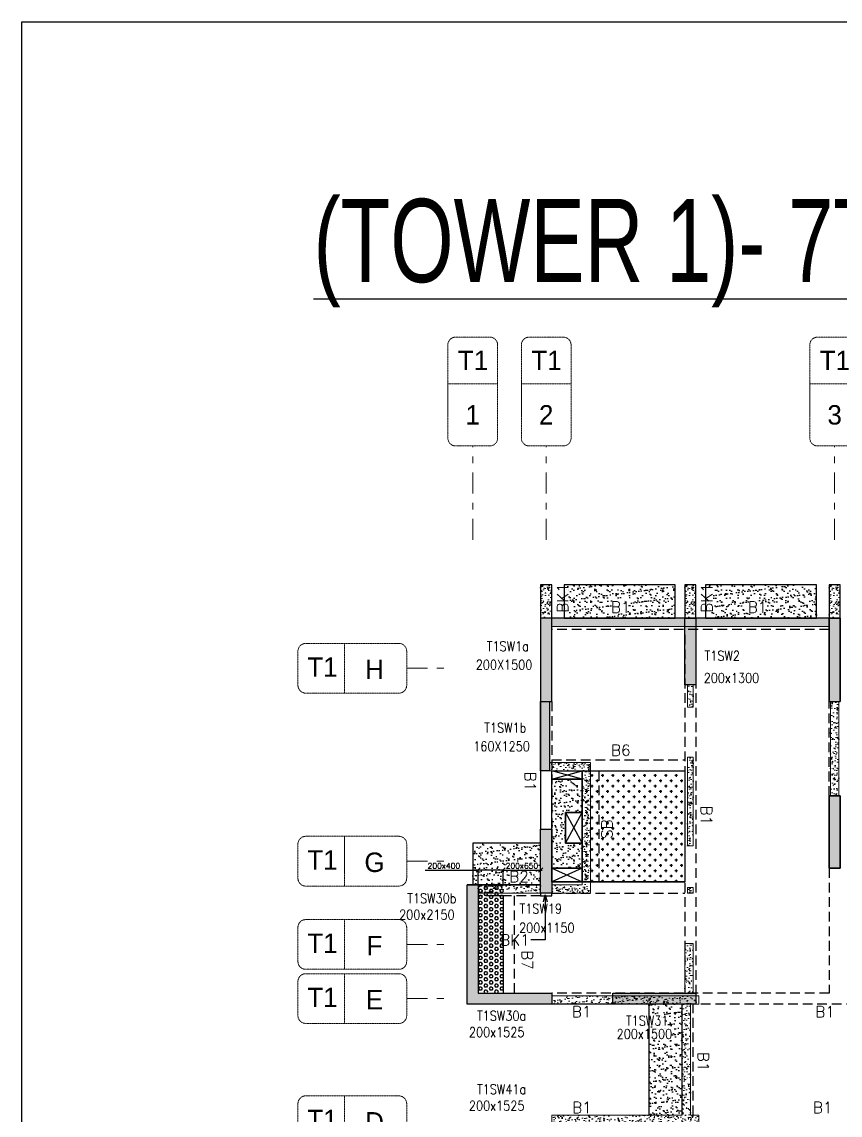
# Model space of a CAD drawing. Header units: millimetres. Extents: x 1078357 to 2594950, y -4969473 to -4636555.
# Drawn here: x 1803328 to 1818081, y -4656688 to -4636994 of the extents above; entities that cross this region are included whole.
import ezdxf
from ezdxf.enums import TextEntityAlignment as Align

# ---------------------------------------------------------------- set-up
doc = ezdxf.new("R2010")
doc.units = ezdxf.units.MM
doc.header["$PDMODE"] = 35
for name, pattern in [('CENTER', [2, 1.25, -0.25, 0.25, -0.25]), ('CONTINOUS', [0]), ('DGN STYLE 7', [8.34, 3.75, -1.67, 1.25, -1.67]), ('HIDDEN', [0.375, 0.25, -0.125]), ('New Retail block$0$CONTINOUS', [0])]:
    doc.linetypes.add(name, pattern=pattern)
doc.layers.get('0').update_dxf_attribs({"lineweight": 0})
doc.layers.get('Defpoints').update_dxf_attribs({"lineweight": 0})
for name, color, linetype, lineweight in [('A-_ANOTDIMA_D-', 6, 'Continuous', 13), ('A-_ANOTGRID_E-', 8, 'DGN STYLE 7', 13), ('Boundary', 40, 'Continuous', 30), ('COL. NO.', 30, 'Continuous', 25), ('COL. SIZE', 7, 'Continuous', 25), ('DIM', 9, 'Continuous', 25), ('GRID LINE', 8, 'Continuous', 0), ('HATCH', 8, 'Continuous', 30), ('S-NON STR RCC WALL', 8, 'Continuous', 0)]:
    doc.layers.add(name, color=color, linetype=linetype, lineweight=lineweight)
for name, color, linetype in [('B-200x325', 201, 'HIDDEN'), ('B-200x375', 41, 'HIDDEN'), ('B-200x400', 44, 'HIDDEN'), ('B-200x650', 241, 'HIDDEN'), ('B-300xSLAB THK.', 151, 'Continuous'), ('BK1-200x650', 241, 'HIDDEN'), ('DC BEAM NO.', 7, 'Continuous'), ('DROP SLAB', 8, 'Continuous'), ('S TEXT', 7, 'Continuous'), ('S-COLUMN_SHEAR WALL', 1, 'Continuous'), ('S-PROJECTION', 54, 'New Retail block$0$CONTINOUS'), ('SLAB FOLD', 8, 'Continuous')]:
    doc.layers.add(name, color=color, linetype=linetype)
doc.styles.add('Roman', font='romans')
doc.styles.add('ROMANS', font='romans.shx', dxfattribs={"width": 0.85})
doc.styles.add('SANSSERIF', font='sas_____.pfb')
doc.styles.get("Standard").update_dxf_attribs({"font": 'Adani Regular.ttf', "height": 500})
doc.dimstyles.new('HARESH', dxfattribs={"dimtxt": 150, "dimasz": 75, "dimexe": 0, "dimexo": 0, "dimgap": 25, "dimtad": 1, "dimdec": 0, "dimdsep": 46, "dimtxsty": 'Roman', "dimblk": 'OBLIQUE', "dimcen": 225, "dimdle": 25, "dimclrd": 2, "dimclre": 2, "dimclrt": 7, "dimadec": 8, "dimazin": 1, "dimtfac": 1, "dimtdec": 0, "dimtmove": 0, "dimatfit": 0, "dimfxl": 1, "dimlwd": -1, "dimlwe": -1, "dimarcsym": 0})

# ---------------------------------------------------------------- blocks, each defined once
blk = doc.blocks.new('_Oblique')
at = {"color": 0, "linetype": 'ByBlock', "lineweight": -2}
blk.add_line((-0.5, -0.5), (0.5, 0.5), dxfattribs=at)
blk = doc.blocks.new('*D1428')
at = {"layer": 'Defpoints', "color": 0, "ltscale": 700, "transparency": 16777216}
for p in [(1811556, -4652272), (1811556, -4652538, 0), (1812006, -4652538, 0)]:
    blk.add_point(p, dxfattribs=at)
at = {"layer": 'DIM', "color": 2, "ltscale": 700, "transparency": 16777216}
for p, q in [((1810600, -4652272), (1811556, -4652272)), ((1811556, -4652272), (1811481, -4652272)), ((1811556, -4652538), (1811556, -4652272)), ((1812006, -4652272), (1811556, -4652272)), ((1812006, -4652272), (1811556, -4652272)), ((1812006, -4652538), (1812006, -4652272)), ((1812006, -4652272), (1812081, -4652272))]:
    blk.add_line(p, q, dxfattribs=at)
at = {"layer": 'DIM', "color": 2, "ltscale": 700, "transparency": 16777216, "xscale": 75, "yscale": 75, "zscale": 75}
blk.add_blockref('_Oblique', (1811556, -4652272), dxfattribs=at)
at = {"layer": 'DIM', "color": 2, "ltscale": 700, "transparency": 16777216, "xscale": 75, "yscale": 75, "zscale": 75, "rotation": 180}
blk.add_blockref('_Oblique', (1812006, -4652272), dxfattribs=at)
at = {"layer": 'DIM', "color": 7, "ltscale": 700, "transparency": 16777216, "insert": (1810937, -4652197), "char_height": 150, "attachment_point": 5, "style": 'Roman'}
blk.add_mtext('{\\H0.666667x;200x400}', dxfattribs=at)
blk = doc.blocks.new('*D1429')
at = {"layer": 'Defpoints', "color": 0, "ltscale": 700, "transparency": 16777216}
for p in [(1812681, -4652272), (1812006, -4652538), (1812681, -4652538, 0)]:
    blk.add_point(p, dxfattribs=at)
at = {"layer": 'DIM', "color": 2, "ltscale": 700, "transparency": 16777216}
for p, q in [((1811981, -4652272), (1812706, -4652272)), ((1812006, -4652538), (1812006, -4652272)), ((1812681, -4652538), (1812681, -4652272))]:
    blk.add_line(p, q, dxfattribs=at)
at = {"layer": 'DIM', "color": 2, "ltscale": 700, "transparency": 16777216, "xscale": 75, "yscale": 75, "zscale": 75, "rotation": 180}
blk.add_blockref('_Oblique', (1812006, -4652272), dxfattribs=at)
at = {"layer": 'DIM', "color": 2, "ltscale": 700, "transparency": 16777216, "xscale": 75, "yscale": 75, "zscale": 75}
blk.add_blockref('_Oblique', (1812681, -4652272), dxfattribs=at)
at = {"layer": 'DIM', "color": 7, "ltscale": 700, "transparency": 16777216, "insert": (1812344, -4652197), "char_height": 150, "attachment_point": 5, "style": 'Roman'}
blk.add_mtext('{\\H0.666667x;200x650}', dxfattribs=at)
blk = doc.blocks.new('G$CD63B60BD')
at = {"layer": 'COL. NO.', "linetype": 'Continuous', "style": 'ROMANS', "width": 0.85}
for s, p in [('T1SW1a', (-995, 15309, -320)), ('T1SW2', (2932, 15138, -320)), ('T1SW1b', (-1041, 13841, -320)), ('T1SW30b', (-2429, 10769, -320)), ('T1SW19', (-405, 10582, -320)), ('T1SW30a', (-1171, 8653, -320)), ('T1SW31', (1514, 8565, -320)), ('T1SW41a', (-1171, 7329, -320))]:
    blk.add_text(s, height=175, dxfattribs=at).set_placement(p)
at = {"layer": 'COL. SIZE', "linetype": 'Continuous', "style": 'ROMANS', "width": 0.85}
for s, p in [('200X1500', (-1194, 14976, -320)), ('200x1300', (2915, 14738, -320)), ('160X1250', (-1240, 13507, -320)), ('200x2150', (-2576, 10473, -320)), ('200x1150', (-413, 10238, -320)), ('200x1525', (-1318, 8357, -320)), ('200x1500', (1345, 8325, -320)), ('200x1525', (-1318, 7033, -320))]:
    blk.add_text(s, height=175, dxfattribs=at).set_placement(p)
blk = doc.blocks.new('Tower grid nomenclature-ex')
at = {"layer": 'A-_ANOTGRID_E-'}
blk.add_lwpolyline([(-1250, -600), (1750, -600, 0.414214), (2000, -350), (2000, 750, 0.414214), (1750, 1000), (-1250, 1000, 0.414214), (-1500, 750), (-1500, -350, 0.414214)], format="xyb", close=True, dxfattribs=at)
blk.add_lwpolyline([(0, 1000), (0, -600)], dxfattribs=at)
at = {"layer": 'A-_ANOTGRID_E-', "flags": 8}
for p in [(-1235, 400), (1788, 400)]:
    blk.add_attdef('GRID', text='', height=625, dxfattribs=at).set_placement(p, align=Align.MIDDLE_CENTER)
blk = doc.blocks.new('T1')
at = {"layer": 'GRID LINE', "linetype": 'DGN STYLE 7', "ltscale": 100, "elevation": 0}
for points in [[(38311, -31827), (38311, -30138)], [(39636, -31827), (39636, -30138)], [(44836, -31827), (44836, -30138)], [(37120, -34143), (37927, -34143)], [(37120, -37618), (37927, -37618)], [(37120, -39118), (37927, -39118)], [(37120, -40093), (37927, -40093)]]:
    blk.add_lwpolyline(points, dxfattribs=at)
at = {"layer": 'GRID LINE'}
ref = blk.add_blockref('Tower grid nomenclature-ex', (38199, -29018, 0), dxfattribs=dict(at, xscale=0.56, yscale=0.56, zscale=0.56, rotation=270))
ref.add_attrib('GRID', '1', dxfattribs={"layer": 'A-_ANOTGRID_E-', "height": 350}).set_placement((38311, -29578, 0), align=Align.MIDDLE_CENTER)
ref.add_attrib('GRID', 'T1', dxfattribs={"layer": 'A-_ANOTGRID_E-', "height": 350}).set_placement((38316, -28598, 0), align=Align.MIDDLE_CENTER)
ref = blk.add_blockref('Tower grid nomenclature-ex', (39524, -29018, 0), dxfattribs=dict(at, xscale=0.56, yscale=0.56, zscale=0.56, rotation=270))
ref.add_attrib('GRID', '2', dxfattribs={"layer": 'A-_ANOTGRID_E-', "height": 350}).set_placement((39636, -29578, 0), align=Align.MIDDLE_CENTER)
ref.add_attrib('GRID', 'T1', dxfattribs={"layer": 'A-_ANOTGRID_E-', "height": 350}).set_placement((39641, -28598, 0), align=Align.MIDDLE_CENTER)
ref = blk.add_blockref('Tower grid nomenclature-ex', (44724, -29018, 0), dxfattribs=dict(at, xscale=0.56, yscale=0.56, zscale=0.56, rotation=270))
ref.add_attrib('GRID', '3', dxfattribs={"layer": 'A-_ANOTGRID_E-', "height": 350}).set_placement((44836, -29578, 0), align=Align.MIDDLE_CENTER)
ref.add_attrib('GRID', 'T1', dxfattribs={"layer": 'A-_ANOTGRID_E-', "height": 350}).set_placement((44841, -28598, 0), align=Align.MIDDLE_CENTER)
ref = blk.add_blockref('Tower grid nomenclature-ex', (36000, -34255, 0), dxfattribs=dict(at, xscale=0.56, yscale=0.56, zscale=0.56))
ref.add_attrib('GRID', 'H', dxfattribs={"layer": 'A-_ANOTGRID_E-', "height": 350}).set_placement((36540, -34163, 0), align=Align.MIDDLE_CENTER)
ref.add_attrib('GRID', 'T1', dxfattribs={"layer": 'A-_ANOTGRID_E-', "height": 350}).set_placement((35601, -34122, 0), align=Align.MIDDLE_CENTER)
ref = blk.add_blockref('Tower grid nomenclature-ex', (36000, -37730, 0), dxfattribs=dict(at, xscale=0.56, yscale=0.56, zscale=0.56))
ref.add_attrib('GRID', 'G', dxfattribs={"layer": 'A-_ANOTGRID_E-', "height": 350}).set_placement((36540, -37638, 0), align=Align.MIDDLE_CENTER)
ref.add_attrib('GRID', 'T1', dxfattribs={"layer": 'A-_ANOTGRID_E-', "height": 350}).set_placement((35601, -37597, 0), align=Align.MIDDLE_CENTER)
ref = blk.add_blockref('Tower grid nomenclature-ex', (36000, -39230, 0), dxfattribs=dict(at, xscale=0.56, yscale=0.56, zscale=0.56))
ref.add_attrib('GRID', 'F', dxfattribs={"layer": 'A-_ANOTGRID_E-', "height": 350}).set_placement((36540, -39138, 0), align=Align.MIDDLE_CENTER)
ref.add_attrib('GRID', 'T1', dxfattribs={"layer": 'A-_ANOTGRID_E-', "height": 350}).set_placement((35601, -39097, 0), align=Align.MIDDLE_CENTER)
ref = blk.add_blockref('Tower grid nomenclature-ex', (36000, -40205, 0), dxfattribs=dict(at, xscale=0.56, yscale=0.56, zscale=0.56))
ref.add_attrib('GRID', 'E', dxfattribs={"layer": 'A-_ANOTGRID_E-', "height": 350}).set_placement((36540, -40113, 0), align=Align.MIDDLE_CENTER)
ref.add_attrib('GRID', 'T1', dxfattribs={"layer": 'A-_ANOTGRID_E-', "height": 350}).set_placement((35601, -40072, 0), align=Align.MIDDLE_CENTER)
ref = blk.add_blockref('Tower grid nomenclature-ex', (36000, -42405, 0), dxfattribs=dict(at, xscale=0.56, yscale=0.56, zscale=0.56))
ref.add_attrib('GRID', 'D', dxfattribs={"layer": 'A-_ANOTGRID_E-', "height": 350}).set_placement((36540, -42313, 0), align=Align.MIDDLE_CENTER)
ref.add_attrib('GRID', 'T1', dxfattribs={"layer": 'A-_ANOTGRID_E-', "height": 350}).set_placement((35601, -42272, 0), align=Align.MIDDLE_CENTER)

msp = doc.modelspace()

# ---------------------------------------------------------------- hatches: boundary and pattern name
at = {"layer": 'DROP SLAB'}
h = msp.add_hatch(dxfattribs=at)
h.set_pattern_fill('CROSS', color=8, scale=15, angle=180)
h.set_pattern_definition([(180, (1773145.76, -4427590.13), (-95.25, -95.25), [47.625, -142.875]), (270, (1773121.95, -4427566.31), (95.25, -95.25), [47.625, -142.875])])
h.paths.add_polyline_path([(1813431.1, -4650487.9), (1815281.1, -4650488), (1815281.1, -4652487.9), (1813431.1, -4652487.7)])
at = {"layer": 'HATCH'}
h = msp.add_hatch(dxfattribs=at)
h.set_pattern_fill('AR-SAND', color=8, scale=3, angle=179.97015)
h.set_pattern_definition([(37.4701541, (-1014502.19, 9339832.47), (-4.7236114, 146.8264517), [0, -115.824, 0, -129.54, 0, -123.825]), (7.4701541, (-1014502.2, 9339832.47), (134.9689868, 214.9772528), [0, -62.484, 0, -104.394, 0, -40.005]), (327.4701541, (-1014595.92, 9339832.52), (237.2979035, 0.3075449), [0, -38.1, 0, -137.16, 0, -179.07]), (317.4701541, (-1014595.92, 9339832.52), (229.1017424, 66.759465), [0, -19.05, 0, -89.916, 0, -102.87])])
h.paths.add_polyline_path([(1815106.4, -4647137.8), (1813106.4, -4647137.8), (1813106.4, -4647737.8), (1815106.4, -4647737.8)])
h = msp.add_hatch(dxfattribs=at)
h.set_pattern_fill('AR-SAND', color=8, scale=3, angle=179.97015)
h.set_pattern_definition([(37.4701541, (-1017052.19, 9339832.47), (-4.7236114, 146.8264517), [0, -115.824, 0, -129.54, 0, -123.825]), (7.4701541, (-1017052.2, 9339832.47), (134.9689868, 214.9772528), [0, -62.484, 0, -104.394, 0, -40.005]), (327.4701541, (-1017145.92, 9339832.52), (237.2979035, 0.3075449), [0, -38.1, 0, -137.16, 0, -179.07]), (317.4701541, (-1017145.92, 9339832.52), (229.1017424, 66.759465), [0, -19.05, 0, -89.916, 0, -102.87])])
h.paths.add_polyline_path([(1817656.4, -4647137.8), (1815656.4, -4647137.8), (1815656.4, -4647737.8), (1817656.4, -4647737.8)])
h = msp.add_hatch(dxfattribs=at)
h.set_pattern_fill('AR-SAND', color=8, scale=3, angle=179.97015)
h.set_pattern_definition([(37.47015413, (-3208951.86, 18707870.84), (-4.72361136, 146.8264517), [0, -115.824, 0, -129.54, 0, -123.825]), (7.4701541, (-3208951.86, 18707870.84), (134.9689868, 214.9772528), [0, -62.484, 0, -104.394, 0, -40.005]), (327.4701541, (-3209045.58, 18707870.89), (237.2979035, 0.3075449), [0, -38.1, 0, -137.16, 0, -179.07]), (317.4701541, (-3209045.58, 18707870.9), (229.1017424, 66.759465), [0, -19.05, 0, -89.916, 0, -102.87])])
h.paths.add_polyline_path([(1812881.1, -4650637.8), (1813431.1, -4650637.8), (1813431.1, -4651237.8), (1813131.1, -4651237.8), (1813131.1, -4651787.8), (1813431.1, -4651787.7), (1813431.1, -4652237.8), (1812881.1, -4652237.8)])
h = msp.add_hatch(dxfattribs=at)
h.set_pattern_fill('AR-SAND', color=8, scale=3, angle=180)
h.set_pattern_definition([(217.5, (1773145.86, -4712664.24), (4.8001, -146.82397), [0, -115.824, 0, -129.54, 0, -123.825]), (187.5, (1773145.86, -4712664.24), (-134.857, -215.04753), [0, -62.484, 0, -104.394, 0, -40.005]), (147.5, (1773239.59, -4712664.24), (-237.2977, -0.43116), [0, -38.1, 0, -137.16, 0, -179.07]), (137.5, (1773239.59, -4712664.24), (-229.06694, -66.8788), [0, -19.05, 0, -89.916, 0, -102.87])])
h.paths.add_polyline_path([(1812681.4, -4651787.7), (1811456.1, -4651787.7), (1811456.1, -4652537.7), (1812681.3, -4652537.7)])
h = msp.add_hatch(dxfattribs=at)
h.set_pattern_fill('AR-SAND', color=8, scale=3, angle=179.97015)
h.set_pattern_definition([(37.4701541, (-2102451.9, 14026601.58), (-4.72361136, 146.8264517), [0, -115.824, 0, -129.54, 0, -123.825]), (7.4701541, (-2102451.9, 14026601.58), (134.9689868, 214.9772528), [0, -62.484, 0, -104.394, 0, -40.005]), (327.4701541, (-2102545.62, 14026601.63), (237.2979035, 0.3075449), [0, -38.1, 0, -137.16, 0, -179.07]), (317.4701541, (-2102545.62, 14026601.63), (229.1017424, 66.759465), [0, -19.05, 0, -89.916, 0, -102.87])])
h.paths.add_polyline_path([(1815231.3, -4654687.9), (1814631.4, -4654687.9), (1814631.4, -4656687.9), (1815231.3, -4656687.9)])
at = {"layer": 'S-COLUMN_SHEAR WALL', "lineweight": 25, "extrusion": (1.00316e-06, 1.91639e-11, 1)}
h = msp.add_hatch(color=1, dxfattribs=at)
h.dxf.hatch_style = 1
h.paths.add_polyline_path([(1812881.1, -4647737.8), (1812681.1, -4647737.8), (1812681.1, -4649237.8), (1812881.1, -4649237.8)])
at = {"layer": 'S-COLUMN_SHEAR WALL', "lineweight": 25}
h = msp.add_hatch(color=1, dxfattribs=at)
h.dxf.hatch_style = 1
h.paths.add_polyline_path([(1815281.1, -4648937.8), (1815481.1, -4648937.8), (1815481.1, -4647737.8), (1815281.1, -4647737.8)])
at = {"layer": 'S-COLUMN_SHEAR WALL', "lineweight": 25, "extrusion": (1.00316e-06, 1.91639e-11, 1)}
h = msp.add_hatch(color=1, dxfattribs=at)
h.dxf.hatch_style = 1
h.paths.add_polyline_path([(1818081.1, -4647737.8), (1817881.1, -4647737.8), (1817881.1, -4649237.8), (1818081.1, -4649237.8)])
at = {"layer": 'S-COLUMN_SHEAR WALL', "lineweight": 25, "extrusion": (1.00316e-06, -2.11765e-11, 1)}
h = msp.add_hatch(color=1, dxfattribs=at)
h.dxf.hatch_style = 1
h.paths.add_polyline_path([(1812841.1, -4650488), (1812681.1, -4650488), (1812681.1, -4649237.8), (1812841.1, -4649237.8)])
at = {"layer": 'S-COLUMN_SHEAR WALL', "lineweight": 25, "extrusion": (-1.00316e-06, 2.11765e-11, 1)}
h = msp.add_hatch(color=1, dxfattribs=at)
h.dxf.hatch_style = 1
h.paths.add_polyline_path([(1817881.1, -4652237.8), (1818081.1, -4652237.8), (1818081.1, -4650937.8), (1817881.1, -4650937.8)])
at = {"layer": 'S-COLUMN_SHEAR WALL', "lineweight": 25, "extrusion": (1.00316e-06, 1.91639e-11, 1)}
h = msp.add_hatch(color=1, dxfattribs=at)
h.dxf.hatch_style = 1
h.paths.add_polyline_path([(1818081.1, -4652237.8), (1817881.1, -4652237.8), (1817881.1, -4650937.8), (1818081.1, -4650937.8)])
h = msp.add_hatch(color=1, dxfattribs=at)
h.dxf.hatch_style = 1
h.paths.add_polyline_path([(1812881.1, -4652687.8), (1812681.1, -4652687.8), (1812681.1, -4651537.8), (1812881.1, -4651537.8)])
h = msp.add_hatch(color=1, dxfattribs=at)
h.dxf.hatch_style = 1
h.paths.add_polyline_path([(1811556.1, -4654487.8), (1812881.1, -4654487.8), (1812881.1, -4654687.8), (1811356.1, -4654687.8), (1811356.1, -4652537.8), (1811556.1, -4652537.8)])
at = {"layer": 'S-COLUMN_SHEAR WALL', "lineweight": 25}
h = msp.add_hatch(color=1, dxfattribs=at)
h.dxf.hatch_style = 1
h.paths.add_polyline_path([(1813981.1, -4654487.8), (1815481.1, -4654487.8), (1815481.1, -4654687.8), (1813981.1, -4654687.8)])
at = {"layer": 'S-NON STR RCC WALL'}
h = msp.add_hatch(dxfattribs=at)
h.set_pattern_fill('AR-CONC', color=256, angle=180)
h.set_pattern_definition([(50, (-6721163.69, 32907950.42), (182.184669, -15.93908554), [19.05, -209.55]), (355, (-6721163.69, 32907950.42), (-35.2434214, 191.0568452), [15.24, -167.6405842]), (100.4514447, (-6721148.5, 32907949.1), (146.9412471, 175.1177519), [16.1900088, -178.0902446]), (46.1842, (-6721163.69, 32908001.22), (271.0790409, -42.0423279), [28.575, -314.325]), (96.6355576, (-6721141.1, 32907997.72), (237.404134, 247.4261246), [24.2850231, -267.1356082]), (351.1841512, (-6721163.69, 32908001.22), (237.404134, 247.4261246), [22.859967, -251.459732]), (21, (-6721138.29, 32907988.52), (151.61439127, -102.2651982), [19.05, -209.55]), (326, (-6721138.29, 32907988.52), (61.80202835, 184.1879661), [15.24, -167.64]), (71.451445, (-6721125.65, 32907980), (213.4164193, 81.9227689), [16.1900088, -178.0899376]), (37.5, (-6721163.686, 32907950.423), (3.08860325, 84.55503887), [0, -165.608, 0, -170.18, 0, -168.275]), (7.5, (-6721163.69, 32907950.42), (66.8196625, 100.18057482), [0, -97.028, 0, -161.798, 0, -64.135]), (327.5, (-6721220.33, 32907950.423), (135.59059517, -5.72874399), [0, -63.5, 0, -198.12, 0, -262.89]), (317.5, (-6721245.73, 32907950.42), (148.1291814, 25.42649103), [0, -82.55, 0, -131.572, 0, -186.69])])
h.paths.add_polyline_path([(1812881.1, -4647737.8), (1812881.1, -4647137.8), (1812681.1, -4647137.8), (1812681.1, -4647737.8), (1812881.1, -4647737.8)], is_closed=False)
h = msp.add_hatch(dxfattribs=at)
h.set_pattern_fill('AR-CONC', color=256, angle=180)
h.set_pattern_definition([(50, (-6718563.69, 32907950.42), (182.184669, -15.93908554), [19.05, -209.55]), (355, (-6718563.69, 32907950.42), (-35.2434214, 191.0568452), [15.24, -167.6405842]), (100.4514447, (-6718548.5, 32907949.1), (146.9412471, 175.1177519), [16.1900088, -178.0902446]), (46.1842, (-6718563.69, 32908001.22), (271.0790409, -42.0423279), [28.575, -314.325]), (96.6355576, (-6718541.1, 32907997.72), (237.404134, 247.4261246), [24.2850231, -267.1356082]), (351.1841512, (-6718563.69, 32908001.22), (237.404134, 247.4261246), [22.859967, -251.459732]), (21, (-6718538.29, 32907988.52), (151.61439127, -102.2651982), [19.05, -209.55]), (326, (-6718538.29, 32907988.52), (61.80202835, 184.1879661), [15.24, -167.64]), (71.451445, (-6718525.65, 32907980), (213.4164193, 81.9227689), [16.1900088, -178.0899376]), (37.5, (-6718563.685, 32907950.423), (3.08860325, 84.55503887), [0, -165.608, 0, -170.18, 0, -168.275]), (7.5, (-6718563.685, 32907950.42), (66.8196625, 100.18057482), [0, -97.028, 0, -161.798, 0, -64.135]), (327.5, (-6718620.33, 32907950.423), (135.59059517, -5.72874399), [0, -63.5, 0, -198.12, 0, -262.89]), (317.5, (-6718645.73, 32907950.42), (148.1291814, 25.42649103), [0, -82.55, 0, -131.572, 0, -186.69])])
h.paths.add_polyline_path([(1815481.1, -4647737.8), (1815481.1, -4647137.8), (1815281.1, -4647137.8), (1815281.1, -4647737.8), (1815481.1, -4647737.8)], is_closed=False)
h = msp.add_hatch(dxfattribs=at)
h.set_pattern_fill('AR-CONC', color=256, angle=180)
h.set_pattern_definition([(50, (-6715963.69, 32907950.42), (182.184669, -15.93908554), [19.05, -209.55]), (355, (-6715963.69, 32907950.42), (-35.2434214, 191.0568452), [15.24, -167.6405842]), (100.4514447, (-6715948.5, 32907949.1), (146.9412471, 175.1177519), [16.1900088, -178.0902446]), (46.1842, (-6715963.69, 32908001.22), (271.0790409, -42.0423279), [28.575, -314.325]), (96.6355576, (-6715941.1, 32907997.72), (237.404134, 247.4261246), [24.2850231, -267.1356082]), (351.1841512, (-6715963.69, 32908001.22), (237.404134, 247.4261246), [22.859967, -251.459732]), (21, (-6715938.29, 32907988.52), (151.61439127, -102.2651982), [19.05, -209.55]), (326, (-6715938.29, 32907988.52), (61.80202835, 184.1879661), [15.24, -167.64]), (71.451445, (-6715925.65, 32907980), (213.4164193, 81.9227689), [16.1900088, -178.0899376]), (37.5, (-6715963.685, 32907950.423), (3.08860325, 84.55503887), [0, -165.608, 0, -170.18, 0, -168.275]), (7.5, (-6715963.685, 32907950.42), (66.8196625, 100.18057482), [0, -97.028, 0, -161.798, 0, -64.135]), (327.5, (-6716020.33, 32907950.423), (135.59059517, -5.72874399), [0, -63.5, 0, -198.12, 0, -262.89]), (317.5, (-6716045.73, 32907950.42), (148.1291814, 25.42649103), [0, -82.55, 0, -131.572, 0, -186.69])])
h.paths.add_polyline_path([(1818081.1, -4647737.8), (1818081.1, -4647137.8), (1817881.1, -4647137.8), (1817881.1, -4647737.8), (1818081.1, -4647737.8)], is_closed=False)
h = msp.add_hatch(dxfattribs=at)
h.set_pattern_fill('AR-CONC', color=256, angle=180)
h.set_pattern_definition([(50, (-5623938.83, 27938857.12), (182.184669, -15.93908554), [19.05, -209.55]), (355, (-5623938.83, 27938857.12), (-35.2434214, 191.0568452), [15.24, -167.6405842]), (100.4514447, (-5623923.65, 27938855.8), (146.9412471, 175.1177519), [16.1900088, -178.0902446]), (46.1842, (-5623938.83, 27938907.92), (271.0790409, -42.042328), [28.575, -314.325]), (96.6355576, (-5623916.24, 27938904.42), (237.404134, 247.4261246), [24.2850231, -267.1356082]), (351.1841512, (-5623938.83, 27938907.92), (237.404134, 247.4261246), [22.859967, -251.459732]), (21, (-5623913.43, 27938895.22), (151.6143913, -102.2651982), [19.05, -209.55]), (326, (-5623913.43, 27938895.22), (61.8020283, 184.1879661), [15.24, -167.64]), (71.451445, (-5623900.8, 27938886.7), (213.4164193, 81.9227689), [16.1900088, -178.0899376]), (37.5, (-5623938.834, 27938857.12), (3.08860325, 84.55503887), [0, -165.608, 0, -170.18, 0, -168.275]), (7.5, (-5623938.83, 27938857.12), (66.8196625, 100.18057482), [0, -97.028, 0, -161.798, 0, -64.135]), (327.5, (-5623995.476, 27938857.12), (135.59059517, -5.72874399), [0, -63.5, 0, -198.12, 0, -262.89]), (317.5, (-5624020.88, 27938857.12), (148.1291814, 25.42649103), [0, -82.55, 0, -131.572, 0, -186.69])])
h.paths.add_polyline_path([(1812884.3, -4647737.8), (1817881.4, -4647737.8), (1817881.4, -4647887.8), (1812884.3, -4647887.8)])
h = msp.add_hatch(dxfattribs=at)
h.set_pattern_fill('AR-CONC', color=256, angle=180)
h.set_pattern_definition([(50, (1815394.6, -4749442.22), (182.18467, -15.93909), [19.05, -209.55]), (355, (1815394.6, -4749442.22), (-35.24342, 191.05685), [15.24, -167.6406]), (100.45144, (1815409.78, -4749443.55), (146.94125, 175.11775), [16.19, -178.09024]), (46.1842, (1815394.6, -4749391.42), (271.07904, -42.04233), [28.575, -314.325]), (96.63556, (1815417.2, -4749394.93), (237.4041, 247.4261), [24.285, -267.1356]), (351.18415, (1815394.6, -4749391.42), (237.4041, 247.4261), [22.86, -251.4597]), (21, (1815420, -4749404.12), (151.6144, -102.2652), [19.05, -209.55]), (326, (1815420, -4749404.12), (61.80203, 184.18797), [15.24, -167.64]), (71.45144, (1815432.63, -4749412.65), (213.41642, 81.92277), [16.19, -178.08994]), (37.5, (1815394.6, -4749442.225), (3.088603, 84.55504), [0, -165.608, 0, -170.18, 0, -168.275]), (7.5, (1815394.6, -4749442.225), (66.81966, 100.180575), [0, -97.028, 0, -161.798, 0, -64.135]), (327.5, (1815337.96, -4749442.225), (135.590595, -5.728744), [0, -63.5, 0, -198.12, 0, -262.89]), (317.5, (1815312.56, -4749442.22), (148.12918, 25.42649), [0, -82.55, 0, -131.572, 0, -186.69])])
h.paths.add_polyline_path([(1815331.4, -4648937.8), (1815431.4, -4648937.8), (1815431.3, -4649337.8), (1815331.3, -4649337.8)])
at = {"layer": 'S-NON STR RCC WALL', "ltscale": 700}
h = msp.add_hatch(dxfattribs=at)
h.set_pattern_fill('AR-CONC', color=256)
h.set_pattern_definition([(50, (684790.26, -65139.46), (182.184669, -15.9390855), [19.05, -209.55]), (355, (684790.26, -65139.46), (-35.2434214, 191.056845), [15.24, -167.640584]), (100.4514447, (684805.45, -65140.8), (146.941247, 175.117752), [16.190009, -178.0902446]), (46.1842, (684790.26, -65088.66), (271.079041, -42.042328), [28.575, -314.325]), (96.6355576, (684812.85, -65092.17), (237.404134, 247.426125), [24.285023, -267.135608]), (351.184151, (684790.26, -65088.66), (237.404134, 247.426125), [22.859967, -251.459732]), (21, (684815.66, -65101.36), (151.6143913, -102.265198), [19.05, -209.55]), (326, (684815.66, -65101.36), (61.802028, 184.187966), [15.24, -167.64]), (71.451445, (684828.3, -65109.89), (213.416419, 81.922769), [16.190009, -178.0899376]), (37.5, (684790.264, -65139.464), (3.08860325, 84.5550389), [0, -165.608, 0, -170.18, 0, -168.275]), (7.5, (684790.26, -65139.46), (66.8196625, 100.1805748), [0, -97.028, 0, -161.798, 0, -64.135]), (327.5, (684733.62, -65139.464), (135.5905952, -5.728744), [0, -63.5, 0, -198.12, 0, -262.89]), (317.5, (684708.22, -65139.46), (148.1291814, 25.426491), [0, -82.55, 0, -131.572, 0, -186.69])])
h.paths.add_polyline_path([(1817906.3, -4649237.7), (1818056.3, -4649237.7), (1818056.3, -4650937.7), (1817906.3, -4650937.7)])
at = {"layer": 'S-NON STR RCC WALL'}
h = msp.add_hatch(dxfattribs=at)
h.set_pattern_fill('AR-CONC', color=256, angle=180)
h.set_pattern_definition([(50, (2912619.32, -9433461.41), (182.184669, -15.9390855), [19.05, -209.55]), (355, (2912619.32, -9433461.41), (-35.2434214, 191.056845), [15.24, -167.640584]), (100.4514447, (2912634.5, -9433462.74), (146.941247, 175.117752), [16.190009, -178.0902446]), (46.1842, (2912619.32, -9433410.61), (271.079041, -42.042328), [28.575, -314.325]), (96.6355576, (2912641.9, -9433414.12), (237.404134, 247.426125), [24.285023, -267.135608]), (351.184151, (2912619.32, -9433410.6), (237.404134, 247.426125), [22.859967, -251.459732]), (21, (2912644.72, -9433423.31), (151.6143913, -102.265198), [19.05, -209.55]), (326, (2912644.72, -9433423.31), (61.802028, 184.187966), [15.24, -167.64]), (71.451445, (2912657.35, -9433431.83), (213.416419, 81.922769), [16.190009, -178.0899376]), (37.5, (2912619.316, -9433461.41), (3.08860325, 84.5550389), [0, -165.608, 0, -170.18, 0, -168.275]), (7.5, (2912619.32, -9433461.41), (66.8196625, 100.1805748), [0, -97.028, 0, -161.798, 0, -64.135]), (327.5, (2912562.674, -9433461.41), (135.5905952, -5.728744), [0, -63.5, 0, -198.12, 0, -262.89]), (317.5, (2912537.27, -9433461.41), (148.1291814, 25.426491), [0, -82.55, 0, -131.572, 0, -186.69])])
h.paths.add_polyline_path([(1815331.3, -4650237.8), (1815431.3, -4650237.8), (1815431.3, -4651837.8), (1815331.3, -4651837.8)])
h = msp.add_hatch(dxfattribs=at)
h.set_pattern_fill('AR-CONC', color=256, angle=180)
h.set_pattern_definition([(50, (-5623938.83, 27938857.12), (182.184669, -15.93908554), [19.05, -209.55]), (355, (-5623938.83, 27938857.12), (-35.2434214, 191.0568452), [15.24, -167.6405842]), (100.4514447, (-5623923.65, 27938855.8), (146.9412471, 175.1177519), [16.1900088, -178.0902446]), (46.1842, (-5623938.83, 27938907.92), (271.0790409, -42.042328), [28.575, -314.325]), (96.6355576, (-5623916.24, 27938904.42), (237.404134, 247.4261246), [24.2850231, -267.1356082]), (351.1841512, (-5623938.83, 27938907.92), (237.404134, 247.4261246), [22.859967, -251.459732]), (21, (-5623913.43, 27938895.22), (151.6143913, -102.2651982), [19.05, -209.55]), (326, (-5623913.43, 27938895.22), (61.8020283, 184.1879661), [15.24, -167.64]), (71.451445, (-5623900.8, 27938886.7), (213.4164193, 81.9227689), [16.1900088, -178.0899376]), (37.5, (-5623938.834, 27938857.12), (3.08860325, 84.55503887), [0, -165.608, 0, -170.18, 0, -168.275]), (7.5, (-5623938.83, 27938857.12), (66.8196625, 100.18057482), [0, -97.028, 0, -161.798, 0, -64.135]), (327.5, (-5623995.476, 27938857.12), (135.59059517, -5.72874399), [0, -63.5, 0, -198.12, 0, -262.89]), (317.5, (-5624020.88, 27938857.12), (148.1291814, 25.42649103), [0, -82.55, 0, -131.572, 0, -186.69])])
h.paths.add_polyline_path([(1812841.3, -4650487.9), (1812841.3, -4650337.8), (1813581.4, -4650337.8), (1813581.4, -4652687.8), (1812881.4, -4652687.8), (1812881.4, -4652537.8), (1813431.4, -4652537.8), (1813431.4, -4650487.8), (1812841.3, -4650487.8)])
h = msp.add_hatch(dxfattribs=at)
h.set_pattern_fill('AR-CONC', color=256, angle=180)
h.set_pattern_definition([(50, (-4526714.12, 23254837.94), (182.184669, -15.9390855), [19.05, -209.55]), (355, (-4526714.12, 23254837.94), (-35.2434214, 191.0568452), [15.24, -167.6405842]), (100.4514447, (-4526698.94, 23254836.6), (146.9412471, 175.1177519), [16.1900088, -178.0902446]), (46.1842, (-4526714.12, 23254888.74), (271.0790409, -42.042328), [28.575, -314.325]), (96.6355576, (-4526691.53, 23254885.23), (237.404134, 247.4261246), [24.2850231, -267.1356082]), (351.1841512, (-4526714.12, 23254888.74), (237.404134, 247.4261246), [22.859967, -251.459732]), (21, (-4526688.72, 23254876.04), (151.6143913, -102.2651982), [19.05, -209.55]), (326, (-4526688.72, 23254876.04), (61.8020283, 184.1879661), [15.24, -167.64]), (71.451445, (-4526676.08, 23254867.51), (213.4164193, 81.9227689), [16.1900088, -178.0899376]), (37.5, (-4526714.12, 23254837.935), (3.08860325, 84.55503887), [0, -165.608, 0, -170.18, 0, -168.275]), (7.5, (-4526714.12, 23254837.935), (66.8196625, 100.18057482), [0, -97.028, 0, -161.798, 0, -64.135]), (327.5, (-4526770.76, 23254837.935), (135.59059517, -5.728744), [0, -63.5, 0, -198.12, 0, -262.89]), (317.5, (-4526796.16, 23254837.94), (148.1291814, 25.42649103), [0, -82.55, 0, -131.572, 0, -186.69])])
h.paths.add_polyline_path([(1811556.4, -4652537.8), (1812681.4, -4652537.8), (1812681.4, -4652687.8), (1811556.4, -4652687.8)])
h = msp.add_hatch(dxfattribs=at)
h.set_pattern_fill('AR-CONC', color=256, angle=180)
h.set_pattern_definition([(50, (2912606.1, -9434826.08), (182.184669, -15.9390855), [19.05, -209.55]), (355, (2912606.1, -9434826.08), (-35.2434214, 191.056845), [15.24, -167.640584]), (100.4514447, (2912621.28, -9434827.4), (146.941247, 175.117752), [16.190009, -178.0902446]), (46.1842, (2912606.1, -9434775.28), (271.079041, -42.042328), [28.575, -314.325]), (96.6355576, (2912628.7, -9434778.78), (237.404134, 247.426125), [24.285023, -267.135608]), (351.184151, (2912606.1, -9434775.28), (237.404134, 247.426125), [22.859967, -251.459732]), (21, (2912631.5, -9434787.98), (151.6143913, -102.265198), [19.05, -209.55]), (326, (2912631.5, -9434787.98), (61.802028, 184.187966), [15.24, -167.64]), (71.451445, (2912644.14, -9434796.5), (213.416419, 81.922769), [16.190009, -178.0899376]), (37.5, (2912606.1, -9434826.077), (3.08860325, 84.5550389), [0, -165.608, 0, -170.18, 0, -168.275]), (7.5, (2912606.1, -9434826.08), (66.8196625, 100.1805748), [0, -97.028, 0, -161.798, 0, -64.135]), (327.5, (2912549.46, -9434826.077), (135.5905952, -5.728744), [0, -63.5, 0, -198.12, 0, -262.89]), (317.5, (2912524.06, -9434826.08), (148.1291814, 25.426491), [0, -82.55, 0, -131.572, 0, -186.69])])
h.paths.add_polyline_path([(1815331.3, -4652687.8), (1815431.3, -4652687.8), (1815431.3, -4652587.8), (1815331.3, -4652587.8)])
h = msp.add_hatch(dxfattribs=at)
h.set_pattern_fill('AR-CONC', color=256, angle=180)
h.set_pattern_definition([(50, (-5636253.58, 27938857.12), (182.184669, -15.93908554), [19.05, -209.55]), (355, (-5636253.58, 27938857.12), (-35.2434214, 191.0568452), [15.24, -167.6405842]), (100.4514447, (-5636238.4, 27938855.79), (146.9412471, 175.1177519), [16.1900088, -178.0902446]), (46.1842, (-5636253.58, 27938907.92), (271.0790409, -42.042328), [28.575, -314.325]), (96.6355576, (-5636231, 27938904.4), (237.404134, 247.4261246), [24.2850231, -267.1356082]), (351.1841512, (-5636253.58, 27938907.92), (237.404134, 247.4261246), [22.859967, -251.459732]), (21, (-5636228.18, 27938895.22), (151.6143913, -102.2651982), [19.05, -209.55]), (326, (-5636228.18, 27938895.22), (61.8020283, 184.1879661), [15.24, -167.64]), (71.451445, (-5636215.54, 27938886.7), (213.4164193, 81.9227689), [16.1900088, -178.0899376]), (37.5, (-5636253.58, 27938857.115), (3.08860325, 84.55503887), [0, -165.608, 0, -170.18, 0, -168.275]), (7.5, (-5636253.58, 27938857.115), (66.8196625, 100.18057482), [0, -97.028, 0, -161.798, 0, -64.135]), (327.5, (-5636310.22, 27938857.115), (135.59059517, -5.72874399), [0, -63.5, 0, -198.12, 0, -262.89]), (317.5, (-5636335.62, 27938857.12), (148.1291814, 25.42649103), [0, -82.55, 0, -131.572, 0, -186.69])])
h.paths.add_polyline_path([(1815281.4, -4653597.8), (1815431.3, -4653597.8), (1815431.3, -4654487.7), (1815281.4, -4654487.7)])
h = msp.add_hatch(dxfattribs=at)
h.set_pattern_fill('AR-CONC', color=256, angle=180)
h.set_pattern_definition([(50, (-3436554.15, 18570818.74), (182.184669, -15.9390855), [19.05, -209.55]), (355, (-3436554.15, 18570818.74), (-35.2434214, 191.0568452), [15.24, -167.6405842]), (100.4514447, (-3436538.97, 18570817.41), (146.9412471, 175.1177519), [16.1900088, -178.0902446]), (46.1842, (-3436554.15, 18570869.54), (271.0790409, -42.042328), [28.575, -314.325]), (96.6355576, (-3436531.56, 18570866.04), (237.404134, 247.4261246), [24.285023, -267.135608]), (351.1841512, (-3436554.15, 18570869.54), (237.404134, 247.4261246), [22.859967, -251.459732]), (21, (-3436528.75, 18570856.84), (151.6143913, -102.2651982), [19.05, -209.55]), (326, (-3436528.75, 18570856.84), (61.8020283, 184.1879661), [15.24, -167.64]), (71.451445, (-3436516.11, 18570848.32), (213.4164193, 81.9227689), [16.1900088, -178.0899376]), (37.5, (-3436554.15, 18570818.74), (3.08860325, 84.55503887), [0, -165.608, 0, -170.18, 0, -168.275]), (7.5, (-3436554.15, 18570818.74), (66.8196625, 100.18057482), [0, -97.028, 0, -161.798, 0, -64.135]), (327.5, (-3436610.79, 18570818.74), (135.59059517, -5.728744), [0, -63.5, 0, -198.12, 0, -262.89]), (317.5, (-3436636.19, 18570818.74), (148.1291814, 25.42649103), [0, -82.55, 0, -131.572, 0, -186.69])])
h.paths.add_polyline_path([(1812881.3, -4654687.8), (1812881.3, -4654537.8), (1815531.3, -4654537.8), (1815531.3, -4654687.8), (1815381.3, -4654687.8), (1815381.3, -4656687.8), (1815531.3, -4656687.8), (1815531.3, -4656837.8), (1812881.3, -4656837.8), (1812881.3, -4656687.8), (1815231.3, -4656687.8), (1815231.3, -4654687.8)])
at = {"layer": 'SLAB FOLD', "ltscale": 1000}
h = msp.add_hatch(dxfattribs=at)
h.set_pattern_fill('HEX', color=8, scale=10, angle=180)
h.set_pattern_definition([(180, (2912606.006, -9149751.96), (-7e-15, -54.99261315), [31.75, -63.5]), (300, (2912606.006, -9149751.96), (47.625, 27.4963066), [31.75, -63.5]), (240, (2912574.256, -9149751.96), (47.625, -27.4963066), [31.75, -63.5])])
h.paths.add_polyline_path([(1812006.3, -4654477.1), (1811556.3, -4654477.1), (1811556.3, -4652537.8), (1812006.3, -4652537.8)])

# ---------------------------------------------------------------- linework, layer by layer
at = {"layer": 'B-200x325', "ltscale": 700}
for p, q in [((1812881.1, -4650288, 0), (1815281.1, -4650288, 0)), ((1812881.3, -4652687.8, 0), (1815281.1, -4652687.8, 0))]:
    msp.add_line(p, q, dxfattribs=at)
at = {"layer": 'B-200x325', "linetype": 'Continuous', "ltscale": 700}
for p, q in [((1812881.1, -4650488, 0), (1815281.1, -4650488, 0)), ((1812881.3, -4652487.8, 0), (1815281.1, -4652487.8, 0))]:
    msp.add_line(p, q, dxfattribs=at)
at = {"layer": 'B-200x375', "linetype": 'Continuous', "ltscale": 700}
msp.add_line((1812006.3, -4652737.8, 0), (1812006.3, -4654477.1, 0), dxfattribs=at)
at = {"layer": 'B-200x375', "ltscale": 700}
msp.add_line((1812206.3, -4652737.8, 0), (1812206.3, -4654487.8, 0), dxfattribs=at)
at = {"layer": 'B-200x400', "linetype": 'ByBlock', "ltscale": 500}
msp.add_line((1812006.3, -4652537.8, 0), (1811556.3, -4652537.8, 0), dxfattribs=at)
at = {"layer": 'B-200x400', "linetype": 'HIDDEN', "ltscale": 500}
msp.add_line((1812006.3, -4652737.8, 0), (1811556.3, -4652737.8, 0), dxfattribs=at)
at = {"layer": 'B-200x650', "linetype": 'CONTINOUS', "ltscale": 700}
for p, q in [((1812881.1, -4647137.8, 0), (1812681.1, -4647137.8, 0)), ((1812681.1, -4647137.8, 0), (1812681.1, -4647737.8, 0)), ((1812881.1, -4647737.8, 0), (1812881.1, -4647137.8, 0)), ((1815481.1, -4647137.8, 0), (1815281.1, -4647137.8, 0)), ((1815281.1, -4647137.8, 0), (1815281.1, -4647737.8, 0)), ((1815481.1, -4647737.8, 0), (1815481.1, -4647137.8, 0)), ((1818081.1, -4647137.8, 0), (1817881.1, -4647137.8, 0)), ((1817881.1, -4647137.8, 0), (1817881.1, -4647737.8, 0)), ((1818081.1, -4647737.8, 0), (1818081.1, -4647137.8, 0)), ((1817881.4, -4647737.8, 0), (1812881.4, -4647737.8, 0)), ((1812681.4, -4649237.7, 0), (1812681.3, -4651537.7, 0)), ((1812681.3, -4652537.7, 0), (1811356.3, -4652537.7, 0)), ((1811356.3, -4652587.7, 0), (1811356.3, -4652537.7, 0)), ((1812681.1, -4652537.8, 0), (1812006.3, -4652537.8, 0)), ((1812681.1, -4652687.8, 0), (1812681.1, -4652737.8, 0)), ((1815231.4, -4654687.7, 0), (1812881.3, -4654687.7, 0)), ((1815231.4, -4656687.7, 0), (1815231.4, -4654687.7, 0))]:
    msp.add_line(p, q, dxfattribs=at)
at = {"layer": 'B-200x650', "linetype": 'HIDDEN', "ltscale": 700}
for p, q in [((1817881.4, -4647937.8, 0), (1812881.4, -4647937.8, 0)), ((1815281.3, -4648037.8, 0), (1815281.3, -4654487.7, 0)), ((1815481.3, -4648037.8, 0), (1815481.3, -4654487.7, 0)), ((1812881.4, -4649237.7, 0), (1812881.4, -4651537.7, 0)), ((1817881.4, -4650937.7, 0), (1817881.4, -4649237.7, 0)), ((1817881.4, -4652237.8, 0), (1817881.4, -4654487.7, 0)), ((1812681.3, -4652737.7, 0), (1811556.3, -4652737.7, 0)), ((1812681.1, -4652737.8, 0), (1812006.3, -4652737.8, 0)), ((1817881.4, -4654487.7, 0), (1812881.3, -4654487.7, 0)), ((1815431.4, -4656687.7, 0), (1815431.4, -4654687.7, 0)), ((1824406.1, -4654687.7, 0), (1815531.3, -4654687.7, 0))]:
    msp.add_line(p, q, dxfattribs=at)
at = {"layer": 'B-200x650', "linetype": 'Continuous', "ltscale": 700}
msp.add_line((1815281.1, -4650488, 0), (1815281.1, -4652487.8, 0), dxfattribs=at)
at = {"layer": 'B-200x650', "ltscale": 700}
for p, q in [((1812681.1, -4651537.8, 0), (1812681.8, -4651537.8, 0)), ((1812681.4, -4651537.8, 0), (1812682.1, -4651537.8, 0)), ((1812681.1, -4651737.8, 0), (1812681.1, -4651737.8, 0)), ((1812681.4, -4651737.8, 0), (1812681.4, -4651737.8, 0))]:
    msp.add_line(p, q, dxfattribs=at)
at = {"layer": 'B-300xSLAB THK.', "linetype": 'HIDDEN', "ltscale": 700}
for p, q in [((1813431, -4650488.2, 0), (1813431, -4652488, 0)), ((1813731, -4650488.2, 0), (1813731, -4652488, 0))]:
    msp.add_line(p, q, dxfattribs=at)
at = {"layer": 'BK1-200x650', "linetype": 'Continuous', "ltscale": 700, "elevation": 0}
msp.add_lwpolyline([(1812881.4, -4652687.8), (1812681.4, -4652687.8), (1812681.4, -4652738), (1812881.4, -4652738)], close=True, dxfattribs=at)
at = {"layer": 'Boundary', "ltscale": 700, "elevation": 0}
msp.add_lwpolyline([(1803327.6, -4636994.1), (1908927.8, -4636994.1), (1908927.8, -4673747.9), (1803327.6, -4673747.9)], close=True, dxfattribs=at)
at = {"layer": 'DROP SLAB', "color": 3, "linetype": 'CONTINOUS', "ltscale": 500}
for p, q in [((1812881.1, -4650637.8, 0), (1813431.1, -4650488, 0)), ((1813431.1, -4650637.8, 0), (1812882, -4650488, 0)), ((1813131.1, -4651237.8, 0), (1813431.1, -4651787.8, 0)), ((1813131.1, -4651787.8, 0), (1813431.1, -4651237.8, 0)), ((1812881.1, -4652237.8, 0), (1813431.1, -4652487.8, 0)), ((1813431.1, -4652237.8, 0), (1812881.3, -4652487.8, 0))]:
    msp.add_line(p, q, dxfattribs=at)
at = {"layer": 'DROP SLAB', "color": 3, "linetype": 'CONTINOUS', "ltscale": 500, "elevation": 0}
for points in [[(1812881.1, -4650488), (1813431.1, -4650488), (1813431.1, -4650637.8), (1812881.1, -4650637.8)], [(1813131.1, -4651237.8), (1813431.1, -4651237.8), (1813431.1, -4651787.7), (1813131.1, -4651787.7)], [(1812881.3, -4652237.8), (1813431.1, -4652237.8), (1813431.1, -4652487.7), (1812881.3, -4652487.7)]]:
    msp.add_lwpolyline(points, close=True, dxfattribs=at)
msp.add_lwpolyline([(1815281.1, -4650529.3), (1815281.1, -4652487.8), (1813431.1, -4652487.8), (1813431.1, -4650488), (1815281.1, -4650488)], dxfattribs=at)
at = {"layer": 'S-COLUMN_SHEAR WALL', "color": 1, "lineweight": 25, "extrusion": (1.00316e-06, 1.91639e-11, 1), "elevation": 1.8}
for points in [[(1812881.1, -4647737.8), (1812681.1, -4647737.8), (1812681.1, -4649237.8), (1812881.1, -4649237.8)], [(1818081.1, -4647737.8), (1817881.1, -4647737.8), (1817881.1, -4649237.8), (1818081.1, -4649237.8)], [(1818081.1, -4652237.8), (1817881.1, -4652237.8), (1817881.1, -4650937.8), (1818081.1, -4650937.8)], [(1812881.1, -4652687.8), (1812681.1, -4652687.8), (1812681.1, -4651537.8), (1812881.1, -4651537.8)]]:
    msp.add_lwpolyline(points, close=True, dxfattribs=at)
at = {"layer": 'S-COLUMN_SHEAR WALL', "color": 1, "lineweight": 25, "elevation": 0}
for points in [[(1815281.1, -4647737.8), (1815481.1, -4647737.8), (1815481.1, -4648937.8), (1815281.1, -4648937.8)], [(1813981.1, -4654487.8), (1815481.1, -4654487.8), (1815481.1, -4654687.8), (1813981.1, -4654687.8)]]:
    msp.add_lwpolyline(points, close=True, dxfattribs=at)
at = {"layer": 'S-COLUMN_SHEAR WALL', "color": 1, "lineweight": 25, "extrusion": (-1.00316e-06, 2.11765e-11, 1), "elevation": -1.8}
msp.add_lwpolyline([(1817881.1, -4649237.8), (1817881.1, -4647737.8), (1818081.1, -4647737.8), (1818081.1, -4649237.8)], dxfattribs=at)
at = {"layer": 'S-COLUMN_SHEAR WALL', "color": 1, "lineweight": 25, "extrusion": (1.00316e-06, -2.11765e-11, 1), "elevation": 1.8}
msp.add_lwpolyline([(1812841.1, -4650488), (1812681.1, -4650488), (1812681.1, -4649237.8), (1812841.1, -4649237.8)], close=True, dxfattribs=at)
at = {"layer": 'S-COLUMN_SHEAR WALL', "color": 1, "lineweight": 25, "extrusion": (-1.00316e-06, 2.11765e-11, 1), "elevation": -1.8}
msp.add_lwpolyline([(1817881.1, -4652237.8), (1818081.1, -4652237.8), (1818081.1, -4650937.8), (1817881.1, -4650937.8)], close=True, dxfattribs=at)
at = {"layer": 'S-COLUMN_SHEAR WALL', "color": 1, "lineweight": 25, "extrusion": (1.00316e-06, 1.91639e-11, 1), "elevation": 1.8}
msp.add_lwpolyline([(1811556.1, -4654487.8), (1812881.1, -4654487.8), (1812881.1, -4654687.8), (1811356.1, -4654687.8), (1811356.1, -4652537.8), (1811556.1, -4652537.8), (1811556.1, -4654487.8)], dxfattribs=at)
at = {"layer": 'S-NON STR RCC WALL', "elevation": 0}
for points in [[(1812884.3, -4647737.8), (1817881.4, -4647737.8), (1817881.4, -4647887.8), (1812884.3, -4647887.8)], [(1815331.3, -4648937.8), (1815431.3, -4648937.8), (1815431.3, -4649337.8), (1815331.3, -4649337.8)], [(1811556.4, -4652537.8), (1812681.4, -4652537.8), (1812681.4, -4652687.8), (1811556.4, -4652687.8)], [(1812881.3, -4654687.8), (1812881.3, -4654537.8), (1815531.3, -4654537.8), (1815531.3, -4654687.8), (1815381.3, -4654687.8), (1815381.3, -4656687.8), (1815531.3, -4656687.8), (1815531.3, -4656837.8), (1812881.3, -4656837.8), (1812881.3, -4656687.8), (1815231.3, -4656687.8), (1815231.3, -4654687.8)]]:
    msp.add_lwpolyline(points, close=True, dxfattribs=at)
at = {"layer": 'S-NON STR RCC WALL', "ltscale": 700, "elevation": 0}
for points in [[(1817906.3, -4649237.7), (1818056.3, -4649237.7), (1818056.3, -4650937.7), (1817906.3, -4650937.7)], [(1815331.3, -4650237.8), (1815431.3, -4650237.8), (1815431.3, -4651837.8), (1815331.3, -4651837.8)], [(1815331.3, -4652687.8), (1815431.3, -4652687.8), (1815431.3, -4652587.8), (1815331.3, -4652587.8)], [(1815281.4, -4653597.8), (1815431.3, -4653597.8), (1815431.3, -4654487.7), (1815281.4, -4654487.7)]]:
    msp.add_lwpolyline(points, close=True, dxfattribs=at)
at = {"layer": 'S-NON STR RCC WALL'}
msp.add_polyline3d([(1812841.3, -4650487.9, 0), (1812841.3, -4650337.8, 0), (1813581.4, -4650337.8, 0), (1813581.4, -4652687.8, 0), (1812881.4, -4652687.8, 0), (1812881.4, -4652537.8, 0), (1813431.4, -4652537.8, 0), (1813431.4, -4650487.8, 0), (1812841.3, -4650487.8, 0)], dxfattribs=at)
at = {"layer": 'S-PROJECTION'}
msp.add_line((1814631.3, -4654687.8, 0), (1814631.3, -4656687.8, 0), dxfattribs=at)
at = {"layer": 'S-PROJECTION', "elevation": 0}
for points in [[(1815106.4, -4647137.8), (1813106.4, -4647137.8), (1813106.4, -4647737.8), (1815106.4, -4647737.8)], [(1817656.4, -4647137.8), (1815656.4, -4647137.8), (1815656.4, -4647737.8), (1817656.4, -4647737.8)], [(1812681.1, -4651787.7), (1811456.1, -4651787.7), (1811456.1, -4652537.8), (1812681.1, -4652537.8)]]:
    msp.add_lwpolyline(points, close=True, dxfattribs=at)
at = {"layer": 'SLAB FOLD', "color": 8, "ltscale": 1000, "elevation": 0}
msp.add_lwpolyline([(1812881.1, -4650637.8), (1813431.1, -4650637.8), (1813431.1, -4651237.8), (1813131.1, -4651237.8), (1813131.1, -4651787.8), (1813431.1, -4651787.7), (1813431.1, -4652237.8), (1812881.1, -4652237.8), (1812881.1, -4650637.8)], dxfattribs=at)

# ---------------------------------------------------------------- block references
at = {"layer": 'A-_ANOTDIMA_D-', "color": 2, "linetype": 'CENTER', "ltscale": 700}
msp.add_blockref('T1', (1773145.8, -4614495.1, 0), dxfattribs=at)
at = {"layer": 'A-_ANOTDIMA_D-', "color": 2, "ltscale": 700}
msp.add_blockref('G$CD63B60BD', (1812706.1, -4663637.8, 0), dxfattribs=at)

# ---------------------------------------------------------------- texts
at = {"layer": 'B-200x325', "linetype": 'Continuous', "ltscale": 700, "style": 'ROMANS'}
msp.add_text('B6', height=200, rotation=359.99906, dxfattribs=at).set_placement((1813950.6, -4650215.9, -2.7))
at = {"layer": 'B-200x375', "linetype": 'Continuous', "ltscale": 700, "style": 'ROMANS'}
msp.add_text('B7', height=200, rotation=269.99906, dxfattribs=at).set_placement((1812341.1, -4653717.4, -2.7))
at = {"layer": 'B-200x650', "linetype": 'CONTINOUS', "ltscale": 700, "style": 'ROMANS'}
for p in [(1813176.7, -4647637.4, 50), (1815776.7, -4647637.4, 50)]:
    msp.add_text('BK1', height=200, rotation=90, dxfattribs=at).set_placement(p)
at = {"layer": 'B-200x650', "linetype": 'HIDDEN', "ltscale": 500, "style": 'ROMANS'}
for rotation, p in [(359.99906, (1813950.6, -4647637.4, -2.7)), (359.99906, (1816415.8, -4647637.4, -2.7)), (269.99906, (1812395.3, -4650499.9, -2.7)), (269.99906, (1815571.8, -4651112.7, -2.7)), (359.99906, (1813243.6, -4654924.9, -2.7)), (359.99906, (1817632.4, -4654924.9, -2.7)), (269.99906, (1815515.2, -4655547.3, -2.7)), (0.00094, (1813248.9, -4656650.5, -2.7)), (0.00094, (1817590.5, -4656650.5, -2.7))]:
    msp.add_text('B1', height=200, rotation=rotation, dxfattribs=at).set_placement(p)
at = {"layer": 'B-300xSLAB THK.', "linetype": 'Continuous', "ltscale": 700, "style": 'ROMANS'}
msp.add_text('SB', height=200, rotation=90.00094, dxfattribs=at).set_placement((1813975.7, -4651712.3, -2.7))
at = {"layer": 'BK1-200x650', "linetype": 'Continuous', "ltscale": 700, "style": 'ROMANS'}
msp.add_text('BK1', height=200, rotation=0.00094, dxfattribs=at).set_placement((1811952.5, -4653631.7, -2.7))
at = {"layer": 'DC BEAM NO.', "linetype": 'Continuous', "ltscale": 500, "style": 'ROMANS'}
msp.add_text('B2', height=200, dxfattribs=at).set_placement((1812116.9, -4652490.7, -2.7))
at = {"layer": 'S TEXT', "color": 1, "extrusion": (-1.33677e-08, 3.74197e-09, 1), "style": 'SANSSERIF', "width": 0.7}
msp.add_text('%%U(TOWER 1)- 7TH, 9TH  FLOOR ROOF SLAB', height=1500, dxfattribs=at).set_placement((1808586.9, -4641682.8, 0.2))

# ---------------------------------------------------------------- dimensions: what is measured, and where the dimension line sits
at = {"layer": 'DIM', "ltscale": 700}
dim = msp.add_linear_dim(base=(1811556.3, -4652271.8, 0), p1=(1812006.3, -4652537.8, 0), p2=(1811556.3, -4652537.8, 0), text='{\\H0.666667x;200x400}', dimstyle='HARESH', override={"dimtxsty": 'Roman', "dimtmove": 1}, dxfattribs=at)
dim.commit()
dim.dimension.update_dxf_attribs({"geometry": '*D1428', "text_midpoint": (1810937, -4652293.5, 0), "dimtype": 160})
dim = msp.add_linear_dim(base=(1812681.3, -4652271.8, 0), p1=(1812006.3, -4652537.8, 0), p2=(1812681.3, -4652537.8, 0), text='{\\H0.666667x;200x650}', dimstyle='HARESH', override={"dimtxsty": 'Roman', "dimtmove": 1}, dxfattribs=at)
dim.commit()
dim.dimension.update_dxf_attribs({"geometry": '*D1429', "text_midpoint": (1812343.8, -4652196.8, 0)})

# ---------------------------------------------------------------- leaders
at = {"layer": 'BK1-200x650', "linetype": 'Continuous', "ltscale": 700}
msp.add_leader([(1812764.9, -4652718.1, 0), (1812764.9, -4653529.5, 0), (1812506.1, -4653529.5, 0)], dimstyle='HARESH', override={"dimasz": 125, "dimgap": 25, "dimtad": 0, "dimldrblk": 'Open30'}, dxfattribs=at)

doc.saveas('drawing.dxf')
